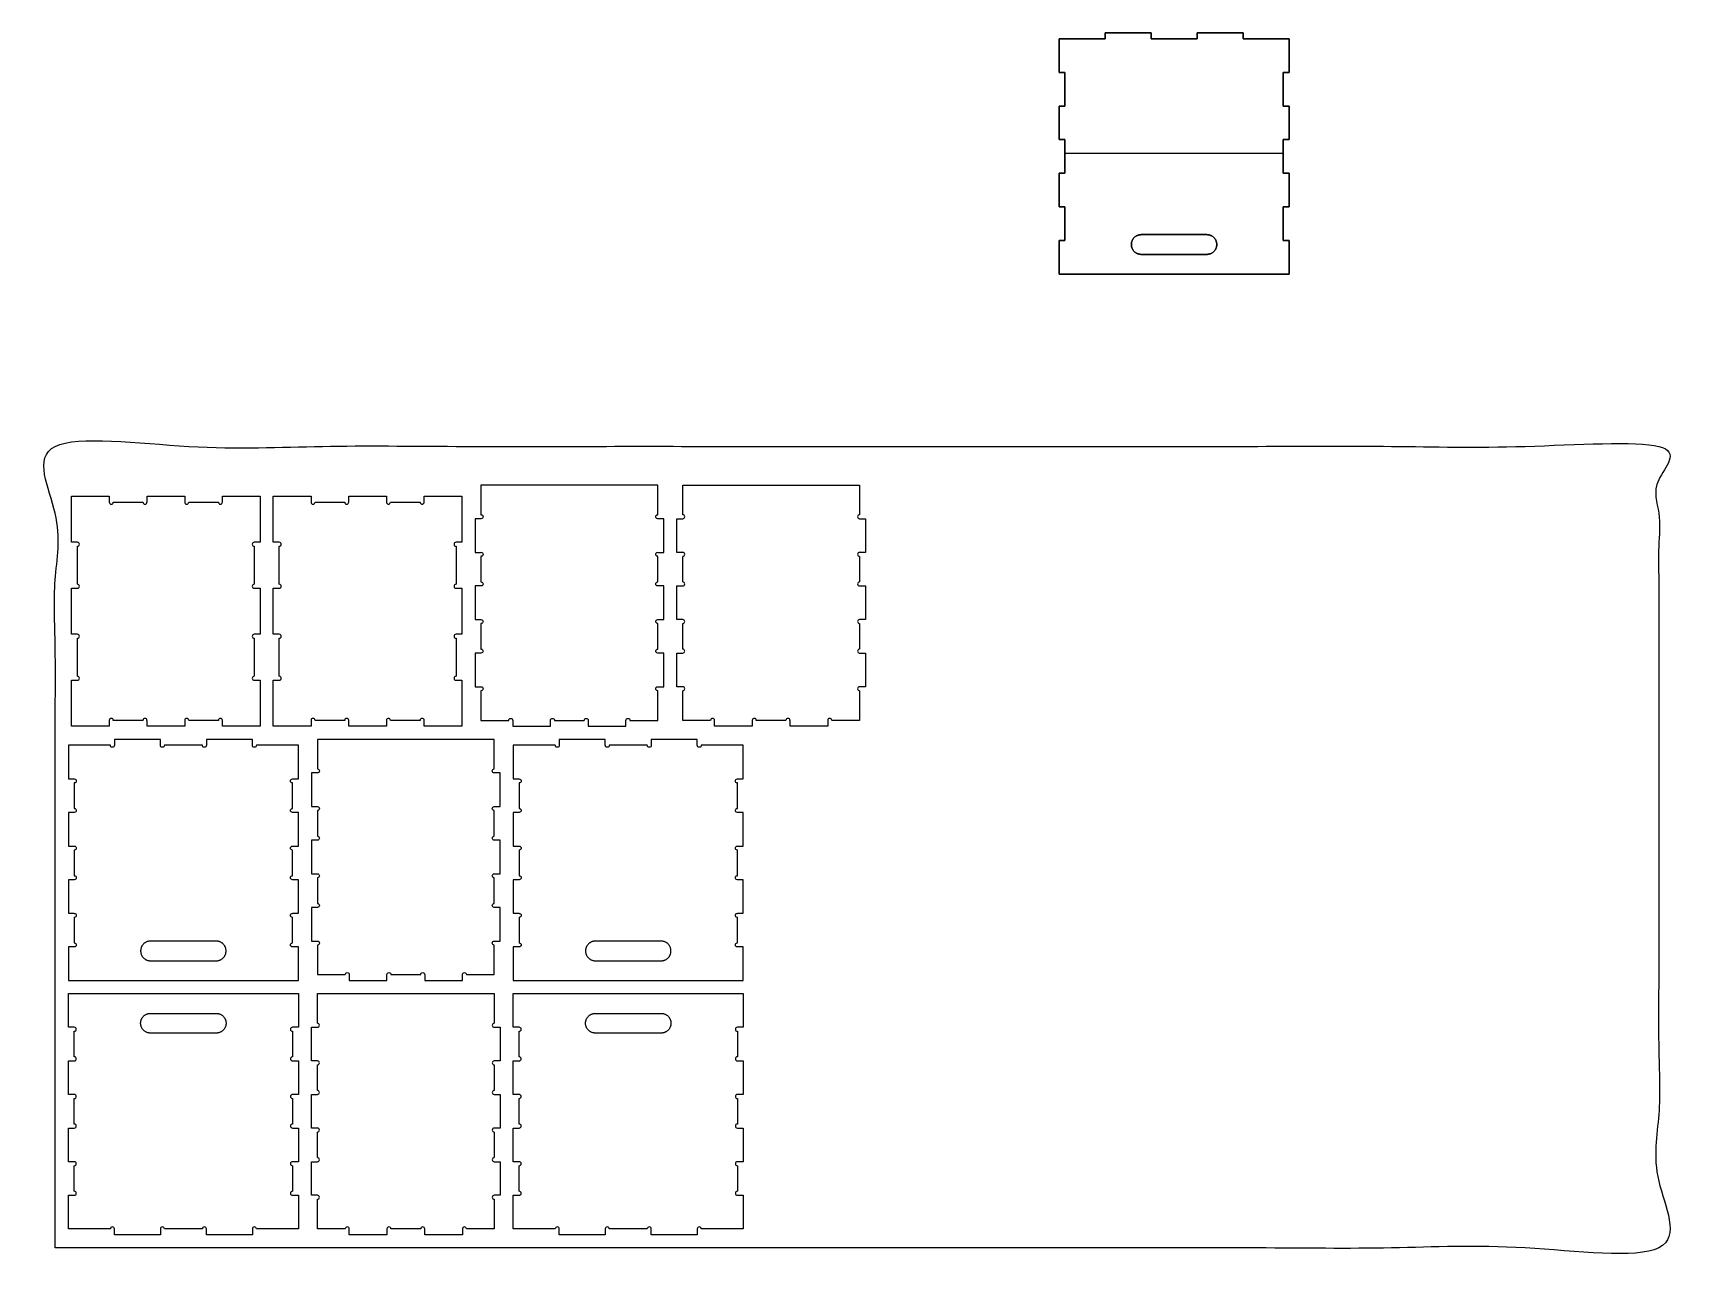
# Model space of a CAD drawing. Header units: millimetres. Extents: x -9556 to -1947, y -3269 to 306.
# Drawn here: x -9556 to -7048, y -3264 to -1398 of the extents above; entities that cross this region are included whole.
import ezdxf

# ---------------------------------------------------------------- set-up
doc = ezdxf.new("R2010")
doc.units = ezdxf.units.MM
doc.header["$MEASUREMENT"] = 0
doc.layers.add('2 TRAY TROLLEY$PARTS LAID OUT$SINGLE BOX', color=7, linetype='Continuous', true_color=0x000000)
doc.layers.add('SHEETS TO CUT$9MM BIRCH$01.9 350 WIDE BOXES', color=7, linetype='Continuous', true_color=0x000000)

msp = doc.modelspace()

# ---------------------------------------------------------------- linework, layer by layer
at = {"layer": '2 TRAY TROLLEY$PARTS LAID OUT$SINGLE BOX', "color": 6, "true_color": 0xff00ff}
for p, q in [((-7994.4, -1407.1, -41.4), (-7924.4, -1407.1, -41.4)), ((-7959.4, -1407.1, -50), (-7959.4, -1407.1, -41)), ((-7854.4, -1407.1, -41.4), (-7784.4, -1407.1, -41.4)), ((-7819.4, -1407.1, -50), (-7819.4, -1407.1, -41)), ((-7714.4, -1407.1, -41.4), (-7644.4, -1407.1, -41.4)), ((-7679.4, -1407.1, -50), (-7679.4, -1407.1, -41)), ((-7989.9, -1458.3, -50), (-7989.9, -1458.3, -41)), ((-7985.4, -1458.3, -41), (-7985.4, -1458.3, -50)), ((-7653.4, -1458.3, -41), (-7653.4, -1458.3, -50)), ((-7648.9, -1458.3, -50), (-7648.9, -1458.3, -41)), ((-7985.4, -1483.8, -50), (-7985.4, -1483.8, -41)), ((-7653.4, -1483.8, -50), (-7653.4, -1483.8, -41)), ((-7989.9, -1509.4, -50), (-7989.9, -1509.4, -41)), ((-7985.4, -1509.4, -41), (-7985.4, -1509.4, -50)), ((-7653.4, -1509.4, -41), (-7653.4, -1509.4, -50)), ((-7648.9, -1509.4, -50), (-7648.9, -1509.4, -41)), ((-7989.9, -1560.5, -50), (-7989.9, -1560.5, -41)), ((-7985.4, -1560.5, -41), (-7985.4, -1560.5, -50)), ((-7653.4, -1560.5, -41), (-7653.4, -1560.5, -50)), ((-7648.9, -1560.5, -50), (-7648.9, -1560.5, -41)), ((-7653.4, -1581.6, -41), (-7985.4, -1581.6, -41)), ((-7653.4, -1581.6, -50), (-7985.4, -1581.6, -50)), ((-7985.4, -1586.1, -50), (-7985.4, -1586.1, -41)), ((-7653.4, -1586.1, -50), (-7653.4, -1586.1, -41)), ((-7989.9, -1611.7, -50), (-7989.9, -1611.7, -41)), ((-7985.4, -1611.7, -41), (-7985.4, -1611.7, -50)), ((-7653.4, -1611.7, -41), (-7653.4, -1611.7, -50)), ((-7648.9, -1611.7, -50), (-7648.9, -1611.7, -41)), ((-7989.9, -1662.8, -50), (-7989.9, -1662.8, -41)), ((-7985.4, -1662.8, -41), (-7985.4, -1662.8, -50)), ((-7653.4, -1662.8, -41), (-7653.4, -1662.8, -50)), ((-7648.9, -1662.8, -50), (-7648.9, -1662.8, -41)), ((-7985.4, -1688.4, -50), (-7985.4, -1688.4, -41)), ((-7653.4, -1688.4, -50), (-7653.4, -1688.4, -41)), ((-7989.9, -1714, -50), (-7989.9, -1714, -41)), ((-7985.4, -1714, -41), (-7985.4, -1714, -50)), ((-7653.4, -1714, -41), (-7653.4, -1714, -50)), ((-7648.9, -1714, -50), (-7648.9, -1714, -41)), ((-7994.4, -1765.1, -41), (-7994.4, -1765.1, -50)), ((-7819.4, -1765.1, -50), (-7819.4, -1765.1, -41)), ((-7644.4, -1765.1, -41), (-7644.4, -1765.1, -50))]:
    msp.add_line(p, q, dxfattribs=at)
for points in [[(-7854.4, -1398.1, -50), (-7889.4, -1398.1, -50), (-7924.4, -1398.1, -50)], [(-7854.4, -1398.1, -41), (-7889.4, -1398.1, -41), (-7924.4, -1398.1, -41)], [(-7924.4, -1398.1, -41), (-7924.4, -1402.6, -41), (-7924.4, -1407.1, -41)], [(-7924.4, -1398.1, -50), (-7924.4, -1398.1, -45.5), (-7924.4, -1398.1, -41)], [(-7924.4, -1407.1, -50), (-7924.4, -1402.6, -50), (-7924.4, -1398.1, -50)], [(-7924.4, -1398.1, -45.5), (-7889.4, -1398.1, -45.5), (-7854.4, -1398.1, -45.5)], [(-7924.4, -1407.1, -41.4), (-7924.4, -1402.6, -41.4), (-7924.4, -1398.1, -41.4)], [(-7854.4, -1398.1, -41), (-7854.4, -1398.1, -45.5), (-7854.4, -1398.1, -50)], [(-7854.4, -1407.1, -41), (-7854.4, -1402.6, -41), (-7854.4, -1398.1, -41)], [(-7854.4, -1398.1, -50), (-7854.4, -1402.6, -50), (-7854.4, -1407.1, -50)], [(-7854.4, -1407.1, -41.4), (-7854.4, -1402.6, -41.4), (-7854.4, -1398.1, -41.4)], [(-7714.4, -1398.1, -50), (-7749.4, -1398.1, -50), (-7784.4, -1398.1, -50)], [(-7714.4, -1398.1, -41), (-7749.4, -1398.1, -41), (-7784.4, -1398.1, -41)], [(-7784.4, -1398.1, -50), (-7784.4, -1398.1, -45.5), (-7784.4, -1398.1, -41)], [(-7784.4, -1398.1, -41), (-7784.4, -1402.6, -41), (-7784.4, -1407.1, -41)], [(-7784.4, -1407.1, -50), (-7784.4, -1402.6, -50), (-7784.4, -1398.1, -50)], [(-7784.4, -1398.1, -45.5), (-7749.4, -1398.1, -45.5), (-7714.4, -1398.1, -45.5)], [(-7784.4, -1407.1, -41.4), (-7784.4, -1402.6, -41.4), (-7784.4, -1398.1, -41.4)], [(-7714.4, -1398.1, -50), (-7714.4, -1402.6, -50), (-7714.4, -1407.1, -50)], [(-7714.4, -1398.1, -41), (-7714.4, -1398.1, -45.5), (-7714.4, -1398.1, -50)], [(-7714.4, -1407.1, -41), (-7714.4, -1402.6, -41), (-7714.4, -1398.1, -41)], [(-7714.4, -1407.1, -41.4), (-7714.4, -1402.6, -41.4), (-7714.4, -1398.1, -41.4)], [(-7994.4, -1407.1, -41), (-7959.4, -1407.1, -41), (-7924.4, -1407.1, -41)], [(-7994.4, -1407.1, -50), (-7994.4, -1407.1, -45.5), (-7994.4, -1407.1, -41)], [(-7924.4, -1407.1, -50), (-7959.4, -1407.1, -50), (-7994.4, -1407.1, -50)], [(-7994.4, -1407.1, -50), (-7994.4, -1432.7, -50), (-7994.4, -1458.3, -50)], [(-7994.4, -1407.1, -41), (-7994.4, -1432.7, -41), (-7994.4, -1458.3, -41)], [(-7994.4, -1458.3, -45.5), (-7994.4, -1432.7, -45.5), (-7994.4, -1407.1, -45.5)], [(-7924.4, -1407.1, -41), (-7924.4, -1407.1, -45.5), (-7924.4, -1407.1, -50)], [(-7854.4, -1407.1, -41), (-7819.4, -1407.1, -41), (-7784.4, -1407.1, -41)], [(-7784.4, -1407.1, -50), (-7819.4, -1407.1, -50), (-7854.4, -1407.1, -50)], [(-7854.4, -1407.1, -50), (-7854.4, -1407.1, -45.5), (-7854.4, -1407.1, -41)], [(-7784.4, -1407.1, -41), (-7784.4, -1407.1, -45.5), (-7784.4, -1407.1, -50)], [(-7644.4, -1407.1, -50), (-7679.4, -1407.1, -50), (-7714.4, -1407.1, -50)], [(-7714.4, -1407.1, -41), (-7679.4, -1407.1, -41), (-7644.4, -1407.1, -41)], [(-7714.4, -1407.1, -50), (-7714.4, -1407.1, -45.5), (-7714.4, -1407.1, -41)], [(-7644.4, -1458.3, -41), (-7644.4, -1432.7, -41), (-7644.4, -1407.1, -41)], [(-7644.4, -1407.1, -41), (-7644.4, -1407.1, -45.5), (-7644.4, -1407.1, -50)], [(-7644.4, -1407.1, -50), (-7644.4, -1432.7, -50), (-7644.4, -1458.3, -50)], [(-7644.4, -1407.1, -45.5), (-7644.4, -1432.7, -45.5), (-7644.4, -1458.3, -45.5)], [(-7985.4, -1458.3, -50), (-7989.9, -1458.3, -50), (-7994.4, -1458.3, -50)], [(-7994.4, -1458.3, -41), (-7989.9, -1458.3, -41), (-7985.4, -1458.3, -41)], [(-7994.4, -1458.3, -50), (-7994.4, -1458.3, -45.5), (-7994.4, -1458.3, -41)], [(-7985.4, -1509.4, -50), (-7985.4, -1483.8, -50), (-7985.4, -1458.3, -50)], [(-7985.4, -1458.3, -41), (-7985.4, -1483.8, -41), (-7985.4, -1509.4, -41)], [(-7653.4, -1458.3, -50), (-7653.4, -1483.8, -50), (-7653.4, -1509.4, -50)], [(-7644.4, -1458.3, -50), (-7648.9, -1458.3, -50), (-7653.4, -1458.3, -50)], [(-7653.4, -1509.4, -41), (-7653.4, -1483.8, -41), (-7653.4, -1458.3, -41)], [(-7653.4, -1458.3, -41), (-7648.9, -1458.3, -41), (-7644.4, -1458.3, -41)], [(-7644.4, -1458.3, -50), (-7644.4, -1458.3, -45.5), (-7644.4, -1458.3, -41)], [(-7994.4, -1509.4, -50), (-7989.9, -1509.4, -50), (-7985.4, -1509.4, -50)], [(-7985.4, -1509.4, -41), (-7989.9, -1509.4, -41), (-7994.4, -1509.4, -41)], [(-7994.4, -1509.4, -41), (-7994.4, -1509.4, -45.5), (-7994.4, -1509.4, -50)], [(-7994.4, -1509.4, -50), (-7994.4, -1535, -50), (-7994.4, -1560.5, -50)], [(-7994.4, -1509.4, -41), (-7994.4, -1535, -41), (-7994.4, -1560.5, -41)], [(-7994.4, -1560.5, -45.5), (-7994.4, -1535, -45.5), (-7994.4, -1509.4, -45.5)], [(-7653.4, -1509.4, -50), (-7648.9, -1509.4, -50), (-7644.4, -1509.4, -50)], [(-7644.4, -1509.4, -41), (-7648.9, -1509.4, -41), (-7653.4, -1509.4, -41)], [(-7644.4, -1560.5, -41), (-7644.4, -1535, -41), (-7644.4, -1509.4, -41)], [(-7644.4, -1509.4, -41), (-7644.4, -1509.4, -45.5), (-7644.4, -1509.4, -50)], [(-7644.4, -1509.4, -50), (-7644.4, -1535, -50), (-7644.4, -1560.5, -50)], [(-7644.4, -1509.4, -45.5), (-7644.4, -1535, -45.5), (-7644.4, -1560.5, -45.5)], [(-7985.4, -1560.5, -50), (-7989.9, -1560.5, -50), (-7994.4, -1560.5, -50)], [(-7994.4, -1560.5, -41), (-7989.9, -1560.5, -41), (-7985.4, -1560.5, -41)], [(-7994.4, -1560.5, -50), (-7994.4, -1560.5, -45.5), (-7994.4, -1560.5, -41)], [(-7985.4, -1611.7, -50), (-7985.4, -1586.1, -50), (-7985.4, -1560.5, -50)], [(-7985.4, -1560.5, -41), (-7985.4, -1586.1, -41), (-7985.4, -1611.7, -41)], [(-7653.4, -1560.5, -50), (-7653.4, -1586.1, -50), (-7653.4, -1611.7, -50)], [(-7644.4, -1560.5, -50), (-7648.9, -1560.5, -50), (-7653.4, -1560.5, -50)], [(-7653.4, -1611.7, -41), (-7653.4, -1586.1, -41), (-7653.4, -1560.5, -41)], [(-7653.4, -1560.5, -41), (-7648.9, -1560.5, -41), (-7644.4, -1560.5, -41)], [(-7644.4, -1560.5, -50), (-7644.4, -1560.5, -45.5), (-7644.4, -1560.5, -41)], [(-7994.4, -1611.7, -50), (-7989.9, -1611.7, -50), (-7985.4, -1611.7, -50)], [(-7985.4, -1611.7, -41), (-7989.9, -1611.7, -41), (-7994.4, -1611.7, -41)], [(-7994.4, -1611.7, -41), (-7994.4, -1611.7, -45.5), (-7994.4, -1611.7, -50)], [(-7994.4, -1611.7, -50), (-7994.4, -1637.3, -50), (-7994.4, -1662.8, -50)], [(-7994.4, -1611.7, -41), (-7994.4, -1637.3, -41), (-7994.4, -1662.8, -41)], [(-7994.4, -1662.8, -45.5), (-7994.4, -1637.3, -45.5), (-7994.4, -1611.7, -45.5)], [(-7653.4, -1611.7, -50), (-7648.9, -1611.7, -50), (-7644.4, -1611.7, -50)], [(-7644.4, -1611.7, -41), (-7648.9, -1611.7, -41), (-7653.4, -1611.7, -41)], [(-7644.4, -1662.8, -41), (-7644.4, -1637.3, -41), (-7644.4, -1611.7, -41)], [(-7644.4, -1611.7, -41), (-7644.4, -1611.7, -45.5), (-7644.4, -1611.7, -50)], [(-7644.4, -1611.7, -50), (-7644.4, -1637.3, -50), (-7644.4, -1662.8, -50)], [(-7644.4, -1611.7, -45.5), (-7644.4, -1637.3, -45.5), (-7644.4, -1662.8, -45.5)], [(-7985.4, -1662.8, -50), (-7989.9, -1662.8, -50), (-7994.4, -1662.8, -50)], [(-7994.4, -1662.8, -50), (-7994.4, -1662.8, -45.5), (-7994.4, -1662.8, -41)], [(-7994.4, -1662.8, -41), (-7989.9, -1662.8, -41), (-7985.4, -1662.8, -41)], [(-7985.4, -1714, -50), (-7985.4, -1688.4, -50), (-7985.4, -1662.8, -50)], [(-7985.4, -1662.8, -41), (-7985.4, -1688.4, -41), (-7985.4, -1714, -41)], [(-7653.4, -1662.8, -50), (-7653.4, -1688.4, -50), (-7653.4, -1714, -50)], [(-7644.4, -1662.8, -50), (-7648.9, -1662.8, -50), (-7653.4, -1662.8, -50)], [(-7653.4, -1714, -41), (-7653.4, -1688.4, -41), (-7653.4, -1662.8, -41)], [(-7653.4, -1662.8, -41), (-7648.9, -1662.8, -41), (-7644.4, -1662.8, -41)], [(-7644.4, -1662.8, -50), (-7644.4, -1662.8, -45.5), (-7644.4, -1662.8, -41)], [(-7869.4, -1705.1, -41), (-7819.4, -1705.1, -41), (-7769.4, -1705.1, -41)], [(-7769.4, -1705.1, -50), (-7819.4, -1705.1, -50), (-7869.4, -1705.1, -50)], [(-7869.4, -1705.1, -41), (-7869.4, -1705.1, -45.5), (-7869.4, -1705.1, -50)], [(-7811.9, -1705.1, -41), (-7811.9, -1705.1, -45.5), (-7811.9, -1705.1, -50)], [(-7769.4, -1705.1, -41), (-7769.4, -1705.1, -45.5), (-7769.4, -1705.1, -50)], [(-7994.4, -1714, -50), (-7989.9, -1714, -50), (-7985.4, -1714, -50)], [(-7994.4, -1714, -41), (-7994.4, -1714, -45.5), (-7994.4, -1714, -50)], [(-7985.4, -1714, -41), (-7989.9, -1714, -41), (-7994.4, -1714, -41)], [(-7994.4, -1714, -50), (-7994.4, -1739.5, -50), (-7994.4, -1765.1, -50)], [(-7994.4, -1714, -41), (-7994.4, -1739.5, -41), (-7994.4, -1765.1, -41)], [(-7994.4, -1765.1, -45.5), (-7994.4, -1739.5, -45.5), (-7994.4, -1714, -45.5)], [(-7884.4, -1720.1, -41), (-7884.4, -1720.1, -45.5), (-7884.4, -1720.1, -50)], [(-7754.4, -1720.1, -41), (-7754.4, -1720.1, -45.5), (-7754.4, -1720.1, -50)], [(-7653.4, -1714, -50), (-7648.9, -1714, -50), (-7644.4, -1714, -50)], [(-7644.4, -1714, -41), (-7648.9, -1714, -41), (-7653.4, -1714, -41)], [(-7644.4, -1765.1, -41), (-7644.4, -1739.5, -41), (-7644.4, -1714, -41)], [(-7644.4, -1714, -41), (-7644.4, -1714, -45.5), (-7644.4, -1714, -50)], [(-7644.4, -1714, -50), (-7644.4, -1739.5, -50), (-7644.4, -1765.1, -50)], [(-7644.4, -1714, -45.5), (-7644.4, -1739.5, -45.5), (-7644.4, -1765.1, -45.5)], [(-7769.4, -1735.1, -41), (-7819.4, -1735.1, -41), (-7869.4, -1735.1, -41)], [(-7869.4, -1735.1, -50), (-7819.4, -1735.1, -50), (-7769.4, -1735.1, -50)], [(-7869.4, -1735.1, -41), (-7869.4, -1735.1, -45.5), (-7869.4, -1735.1, -50)], [(-7811.9, -1735.1, -41), (-7811.9, -1735.1, -45.5), (-7811.9, -1735.1, -50)], [(-7769.4, -1735.1, -41), (-7769.4, -1735.1, -45.5), (-7769.4, -1735.1, -50)], [(-7644.4, -1765.1, -50), (-7819.4, -1765.1, -50), (-7994.4, -1765.1, -50)], [(-7994.4, -1765.1, -41), (-7819.4, -1765.1, -41), (-7644.4, -1765.1, -41)], [(-7644.4, -1765.1, -45.5), (-7819.4, -1765.1, -45.5), (-7994.4, -1765.1, -45.5)]]:
    msp.add_open_spline(points, degree=2, dxfattribs=at)
for points, weights, knots in [([(-7869.4, -1735.1, -41), (-7884.4, -1735.1, -41), (-7884.4, -1720.1, -41), (-7884.4, -1705.1, -41), (-7869.4, -1705.1, -41)], [0.999999860338, 0.707106851018, 1, 0.707106781187, 1], [70, 70, 70, 93.561942, 93.561942, 117.12389, 117.12389, 117.12389]), ([(-7869.4, -1705.1, -50), (-7884.4, -1705.1, -50), (-7884.4, -1720.1, -50), (-7884.4, -1735.1, -50), (-7869.4, -1735.1, -50)], [1, 0.707106781187, 1, 0.707106851018, 0.999999860338], [-117.12389, -117.12389, -117.12389, -93.561942, -93.561942, -70, -70, -70]), ([(-7769.4, -1705.1, -41), (-7754.4, -1705.1, -41), (-7754.4, -1720.1, -41), (-7754.4, -1735.1, -41), (-7769.4, -1735.1, -41)], [1, 0.707106781187, 1, 0.707106851018, 0.999999860338], [187.12389, 187.12389, 187.12389, 210.685838, 210.685838, 234.24778, 234.24778, 234.24778]), ([(-7769.4, -1735.1, -50), (-7754.4, -1735.1, -50), (-7754.4, -1720.1, -50), (-7754.4, -1705.1, -50), (-7769.4, -1705.1, -50)], [0.999999860338, 0.707106851018, 1, 0.707106781187, 1], [-234.24778, -234.24778, -234.24778, -210.685838, -210.685838, -187.12389, -187.12389, -187.12389])]:
    msp.add_rational_spline(points, weights, degree=2, knots=knots, dxfattribs=at)
at = {"layer": 'SHEETS TO CUT$9MM BIRCH$01.9 350 WIDE BOXES', "color": 1, "true_color": 0xff0000}
for p, q in [((-8605, -2086.3), (-8874, -2086.3)), ((-8567, -2086.3), (-8298, -2086.3)), ((-8883, -2137.4), (-8883, -2188.6)), ((-8596, -2188.6), (-8596, -2137.4)), ((-8576, -2188.6), (-8576, -2137.4)), ((-8289, -2137.4), (-8289, -2188.6)), ((-8883, -2239.7), (-8883, -2290.9)), ((-8596, -2290.9), (-8596, -2239.7)), ((-8576, -2290.9), (-8576, -2239.7)), ((-8289, -2239.7), (-8289, -2290.9)), ((-8883, -2342), (-8883, -2393.2)), ((-8596, -2393.2), (-8596, -2342)), ((-8576, -2393.2), (-8576, -2342)), ((-8289, -2342), (-8289, -2393.2)), ((-8825.6, -2453.3), (-8768.2, -2453.3)), ((-8710.8, -2453.3), (-8653.4, -2453.3)), ((-8461.2, -2453.3), (-8518.6, -2453.3)), ((-8346.4, -2453.3), (-8403.8, -2453.3)), ((-8853.9, -2473.3), (-9122.9, -2473.3)), ((-9131.9, -2524.4), (-9131.9, -2575.6)), ((-8844.9, -2575.6), (-8844.9, -2524.4)), ((-9131.9, -2626.7), (-9131.9, -2677.9)), ((-8844.9, -2677.9), (-8844.9, -2626.7)), ((-9131.9, -2729), (-9131.9, -2780.2)), ((-8844.9, -2780.2), (-8844.9, -2729)), ((-9074.5, -2840.3), (-9017.1, -2840.3)), ((-8959.7, -2840.3), (-8902.3, -2840.3)), ((-9122.9, -2860.3), (-8853.9, -2860.3)), ((-9131.9, -2962.6), (-9131.9, -2911.4)), ((-8844.9, -2911.4), (-8844.9, -2962.6)), ((-9131.9, -3064.9), (-9131.9, -3013.7)), ((-8844.9, -3013.7), (-8844.9, -3064.9)), ((-9131.9, -3167.2), (-9131.9, -3116)), ((-8844.9, -3116), (-8844.9, -3167.2)), ((-9017.1, -3227.3), (-9074.5, -3227.3)), ((-8902.3, -3227.3), (-8959.7, -3227.3))]:
    msp.add_line(p, q, dxfattribs=at)
for centre, start, end in [((-9436.6, -2112.3), 180, 360), ((-9385.3, -2112.3), 180, 360), ((-9321.8, -2112.3), 180, 0), ((-9270.5, -2112.3), 180, 0), ((-9129.6, -2112.3), 180, 360), ((-9078.3, -2112.3), 180, 360), ((-9014.8, -2112.3), 180, 0), ((-8963.5, -2112.3), 180, 0), ((-8567, -2134.4), 270, 90), ((-8298, -2134.4), 90, 270), ((-9488, -2176.4), 270, 90), ((-9219, -2176.4), 90, 270), ((-9181, -2176.4), 270, 90), ((-8912, -2176.4), 90, 270), ((-8567, -2191.6), 270, 90), ((-8298, -2191.6), 90, 270), ((-9488, -2240.3), 270, 90), ((-9219, -2240.3), 90, 270), ((-9181, -2240.3), 270, 90), ((-8912, -2240.3), 90, 270), ((-8567, -2236.7), 270, 90), ((-8298, -2236.7), 90, 270), ((-8567, -2293.9), 270, 90), ((-8298, -2293.9), 90, 270), ((-9488, -2316.4), 270, 90), ((-9219, -2316.4), 90, 270), ((-9181, -2316.4), 270, 90), ((-8912, -2316.4), 90, 270), ((-8567, -2339), 270, 90), ((-8298, -2339), 90, 270), ((-9488, -2380.3), 270, 90), ((-9219, -2380.3), 90, 270), ((-9181, -2380.3), 270, 90), ((-8912, -2380.3), 90, 270), ((-8567, -2396.2), 270, 90), ((-8298, -2396.2), 90, 270), ((-9436.6, -2444.3), 360, 180), ((-9385.3, -2444.3), 0, 180), ((-9321.8, -2444.3), 0, 180), ((-9270.5, -2444.3), 0, 180), ((-9129.6, -2444.3), 360, 180), ((-9078.3, -2444.3), 0, 180), ((-9014.8, -2444.3), 0, 180), ((-8963.5, -2444.3), 0, 180), ((-8521.7, -2444.3), 0, 180), ((-8458.2, -2444.3), 0, 180), ((-8406.9, -2444.3), 0, 180), ((-8343.4, -2444.3), 0, 180), ((-9122.9, -2908.4), 270, 90), ((-8853.9, -2908.4), 90, 270), ((-9492.9, -2914.5), 270, 90), ((-9160.9, -2914.5), 90, 270), ((-8815.9, -2914.5), 270, 90), ((-8483.9, -2914.5), 90, 270), ((-9492.9, -2959.5), 270, 90), ((-9160.9, -2959.5), 90, 270), ((-8815.9, -2959.5), 270, 90), ((-8483.9, -2959.5), 90, 270), ((-9122.9, -2965.6), 270, 90), ((-8853.9, -2965.6), 90, 270), ((-9122.9, -3010.7), 270, 90), ((-8853.9, -3010.7), 90, 270), ((-9492.9, -3016.8), 270, 90), ((-9160.9, -3016.8), 90, 270), ((-8815.9, -3016.8), 270, 90), ((-8483.9, -3016.8), 90, 270), ((-9492.9, -3061.8), 270, 90), ((-9160.9, -3061.8), 90, 270), ((-8815.9, -3061.8), 270, 90), ((-8483.9, -3061.8), 90, 270), ((-9122.9, -3067.9), 270, 90), ((-8853.9, -3067.9), 90, 270), ((-9492.9, -3119.1), 270, 90), ((-9160.9, -3119.1), 90, 270), ((-9122.9, -3113), 270, 90), ((-8853.9, -3113), 90, 270), ((-8815.9, -3119.1), 270, 90), ((-8483.9, -3119.1), 90, 270), ((-9492.9, -3164.1), 270, 90), ((-9160.9, -3164.1), 90, 270), ((-9122.9, -3170.2), 270, 90), ((-8853.9, -3170.2), 90, 270), ((-8815.9, -3164.1), 270, 90), ((-8483.9, -3164.1), 90, 270), ((-9434.9, -3218.3), 0, 180), ((-9358.8, -3218.3), 0, 180), ((-9294.9, -3218.3), 0, 180), ((-9218.8, -3218.3), 0, 180), ((-9077.5, -3218.3), 0, 180), ((-9014, -3218.3), 0, 180), ((-8962.7, -3218.3), 0, 180), ((-8899.2, -3218.3), 0, 180), ((-8757.9, -3218.3), 0, 180), ((-8681.8, -3218.3), 0, 180), ((-8617.9, -3218.3), 0, 180), ((-8541.8, -3218.3), 0, 180)]:
    msp.add_arc(centre, 3.05, start, end, dxfattribs=at)
at = {"layer": 'SHEETS TO CUT$9MM BIRCH$01.9 350 WIDE BOXES', "color": 1, "true_color": 0xff0000, "extrusion": (0, 0, -1)}
for centre, start, end in [((8874, -2134.4), 90, 270), ((8605, -2134.4), 270, 90), ((8874, -2191.6), 90, 270), ((8605, -2191.6), 270, 90), ((8874, -2236.7), 90, 270), ((8605, -2236.7), 270, 90), ((8874, -2293.9), 90, 270), ((8605, -2293.9), 270, 90), ((8874, -2339), 90, 270), ((8605, -2339), 270, 90), ((8874, -2396.2), 90, 270), ((8605, -2396.2), 270, 90), ((8828.7, -2444.3), 0, 180), ((8765.2, -2444.3), 0, 180), ((8713.9, -2444.3), 0, 180), ((8650.4, -2444.3), 0, 180), ((9434.9, -2482.3), 180, 0), ((9358.8, -2482.3), 180, 0), ((9294.9, -2482.3), 180, 0), ((9218.8, -2482.3), 180, 0), ((8757.9, -2482.3), 180, 0), ((8681.8, -2482.3), 180, 0), ((8617.9, -2482.3), 180, 0), ((8541.8, -2482.3), 180, 0), ((9122.9, -2521.4), 90, 270), ((8853.9, -2521.4), 270, 90), ((9492.9, -2536.5), 90, 270), ((9160.9, -2536.5), 270, 90), ((8815.9, -2536.5), 90, 270), ((8483.9, -2536.5), 270, 90), ((9492.9, -2581.5), 90, 270), ((9160.9, -2581.5), 270, 90), ((9122.9, -2578.6), 90, 270), ((8853.9, -2578.6), 270, 90), ((8815.9, -2581.5), 90, 270), ((8483.9, -2581.5), 270, 90), ((9122.9, -2623.7), 90, 270), ((8853.9, -2623.7), 270, 90), ((9492.9, -2638.8), 90, 270), ((9160.9, -2638.8), 270, 90), ((8815.9, -2638.8), 90, 270), ((8483.9, -2638.8), 270, 90), ((9492.9, -2683.8), 90, 270), ((9160.9, -2683.8), 270, 90), ((9122.9, -2680.9), 90, 270), ((8853.9, -2680.9), 270, 90), ((8815.9, -2683.8), 90, 270), ((8483.9, -2683.8), 270, 90), ((9122.9, -2726), 90, 270), ((8853.9, -2726), 270, 90), ((9492.9, -2741.1), 90, 270), ((9160.9, -2741.1), 270, 90), ((8815.9, -2741.1), 90, 270), ((8483.9, -2741.1), 270, 90), ((9492.9, -2786.1), 90, 270), ((9160.9, -2786.1), 270, 90), ((9122.9, -2783.2), 90, 270), ((8853.9, -2783.2), 270, 90), ((8815.9, -2786.1), 90, 270), ((8483.9, -2786.1), 270, 90), ((9077.5, -2831.3), 0, 180), ((9014, -2831.3), 0, 180), ((8962.7, -2831.3), 0, 180), ((8899.2, -2831.3), 0, 180)]:
    msp.add_arc(centre, 3.05, start, end, dxfattribs=at)
at = {"layer": 'SHEETS TO CUT$9MM BIRCH$01.9 350 WIDE BOXES', "color": 251, "true_color": 0x696969}
msp.add_open_spline([(-9521.9, -3247.3), (-8301.9, -3247.3), (-7081.9, -3247.3), (-7081.9, -2637.3), (-7081.9, -2027.3), (-8301.9, -2027.3), (-9521.9, -2027.3), (-9521.9, -2637.3), (-9521.9, -3247.3)], degree=2, knots=[0, 0, 0, 1, 1, 2, 2, 3, 3, 4, 4, 4], dxfattribs=at)
at = {"layer": 'SHEETS TO CUT$9MM BIRCH$01.9 350 WIDE BOXES', "color": 1, "true_color": 0xff0000}
for points in [[(-9497, -2103.3), (-9468.3, -2103.3), (-9439.6, -2103.3)], [(-9497, -2173.3), (-9497, -2138.3), (-9497, -2103.3)], [(-9439.6, -2103.3), (-9439.6, -2107.8), (-9439.6, -2112.3)], [(-9382.2, -2112.3), (-9382.2, -2107.8), (-9382.2, -2103.3)], [(-9382.2, -2103.3), (-9353.5, -2103.3), (-9324.8, -2103.3)], [(-9324.8, -2103.3), (-9324.8, -2107.8), (-9324.8, -2112.3)], [(-9267.4, -2112.3), (-9267.4, -2107.8), (-9267.4, -2103.3)], [(-9267.4, -2103.3), (-9238.7, -2103.3), (-9210, -2103.3)], [(-9210, -2103.3), (-9210, -2138.3), (-9210, -2173.3)], [(-9190, -2103.3), (-9161.3, -2103.3), (-9132.6, -2103.3)], [(-9190, -2173.3), (-9190, -2138.3), (-9190, -2103.3)], [(-9132.6, -2103.3), (-9132.6, -2107.8), (-9132.6, -2112.3)], [(-9075.2, -2112.3), (-9075.2, -2107.8), (-9075.2, -2103.3)], [(-9075.2, -2103.3), (-9046.5, -2103.3), (-9017.8, -2103.3)], [(-9017.8, -2103.3), (-9017.8, -2107.8), (-9017.8, -2112.3)], [(-8960.4, -2112.3), (-8960.4, -2107.8), (-8960.4, -2103.3)], [(-8960.4, -2103.3), (-8931.7, -2103.3), (-8903, -2103.3)], [(-8903, -2103.3), (-8903, -2138.3), (-8903, -2173.3)], [(-8874, -2086.3), (-8874, -2108.8), (-8874, -2131.3)], [(-8605, -2131.3), (-8605, -2108.8), (-8605, -2086.3)], [(-8567, -2131.3), (-8567, -2108.8), (-8567, -2086.3)], [(-8298, -2086.3), (-8298, -2108.8), (-8298, -2131.3)], [(-9433.5, -2112.3), (-9410.9, -2112.3), (-9388.3, -2112.3)], [(-9318.7, -2112.3), (-9296.1, -2112.3), (-9273.5, -2112.3)], [(-9126.5, -2112.3), (-9103.9, -2112.3), (-9081.3, -2112.3)], [(-9011.7, -2112.3), (-8989.1, -2112.3), (-8966.5, -2112.3)], [(-8874, -2137.4), (-8878.5, -2137.4), (-8883, -2137.4)], [(-8596, -2137.4), (-8600.5, -2137.4), (-8605, -2137.4)], [(-8576, -2137.4), (-8571.5, -2137.4), (-8567, -2137.4)], [(-8298, -2137.4), (-8293.5, -2137.4), (-8289, -2137.4)], [(-9488, -2173.3), (-9492.5, -2173.3), (-9497, -2173.3)], [(-9488, -2237.2), (-9488, -2208.3), (-9488, -2179.4)], [(-9210, -2173.3), (-9214.5, -2173.3), (-9219, -2173.3)], [(-9219, -2179.4), (-9219, -2208.3), (-9219, -2237.2)], [(-9181, -2173.3), (-9185.5, -2173.3), (-9190, -2173.3)], [(-9181, -2237.2), (-9181, -2208.3), (-9181, -2179.4)], [(-8903, -2173.3), (-8907.5, -2173.3), (-8912, -2173.3)], [(-8912, -2179.4), (-8912, -2208.3), (-8912, -2237.2)], [(-8883, -2188.6), (-8878.5, -2188.6), (-8874, -2188.6)], [(-8874, -2194.7), (-8874, -2214.2), (-8874, -2233.6)], [(-8605, -2188.6), (-8600.5, -2188.6), (-8596, -2188.6)], [(-8605, -2233.6), (-8605, -2214.2), (-8605, -2194.7)], [(-8567, -2188.6), (-8571.5, -2188.6), (-8576, -2188.6)], [(-8567, -2233.6), (-8567, -2214.2), (-8567, -2194.7)], [(-8289, -2188.6), (-8293.5, -2188.6), (-8298, -2188.6)], [(-8298, -2194.7), (-8298, -2214.2), (-8298, -2233.6)], [(-9497, -2313.3), (-9497, -2278.3), (-9497, -2243.3)], [(-9497, -2243.3), (-9492.5, -2243.3), (-9488, -2243.3)], [(-9219, -2243.3), (-9214.5, -2243.3), (-9210, -2243.3)], [(-9210, -2243.3), (-9210, -2278.3), (-9210, -2313.3)], [(-9190, -2313.3), (-9190, -2278.3), (-9190, -2243.3)], [(-9190, -2243.3), (-9185.5, -2243.3), (-9181, -2243.3)], [(-8912, -2243.3), (-8907.5, -2243.3), (-8903, -2243.3)], [(-8903, -2243.3), (-8903, -2278.3), (-8903, -2313.3)], [(-8874, -2239.7), (-8878.5, -2239.7), (-8883, -2239.7)], [(-8596, -2239.7), (-8600.5, -2239.7), (-8605, -2239.7)], [(-8576, -2239.7), (-8571.5, -2239.7), (-8567, -2239.7)], [(-8298, -2239.7), (-8293.5, -2239.7), (-8289, -2239.7)], [(-8883, -2290.9), (-8878.5, -2290.9), (-8874, -2290.9)], [(-8874, -2297), (-8874, -2316.4), (-8874, -2335.9)], [(-8605, -2290.9), (-8600.5, -2290.9), (-8596, -2290.9)], [(-8605, -2335.9), (-8605, -2316.4), (-8605, -2297)], [(-8567, -2290.9), (-8571.5, -2290.9), (-8576, -2290.9)], [(-8567, -2335.9), (-8567, -2316.4), (-8567, -2297)], [(-8289, -2290.9), (-8293.5, -2290.9), (-8298, -2290.9)], [(-8298, -2297), (-8298, -2316.4), (-8298, -2335.9)], [(-9488, -2313.3), (-9492.5, -2313.3), (-9497, -2313.3)], [(-9488, -2377.2), (-9488, -2348.3), (-9488, -2319.4)], [(-9210, -2313.3), (-9214.5, -2313.3), (-9219, -2313.3)], [(-9219, -2319.4), (-9219, -2348.3), (-9219, -2377.2)], [(-9181, -2313.3), (-9185.5, -2313.3), (-9190, -2313.3)], [(-9181, -2377.2), (-9181, -2348.3), (-9181, -2319.4)], [(-8903, -2313.3), (-8907.5, -2313.3), (-8912, -2313.3)], [(-8912, -2319.4), (-8912, -2348.3), (-8912, -2377.2)], [(-8874, -2342), (-8878.5, -2342), (-8883, -2342)], [(-8596, -2342), (-8600.5, -2342), (-8605, -2342)], [(-8576, -2342), (-8571.5, -2342), (-8567, -2342)], [(-8298, -2342), (-8293.5, -2342), (-8289, -2342)], [(-9497, -2453.3), (-9497, -2418.3), (-9497, -2383.3)], [(-9497, -2383.3), (-9492.5, -2383.3), (-9488, -2383.3)], [(-9219, -2383.3), (-9214.5, -2383.3), (-9210, -2383.3)], [(-9210, -2383.3), (-9210, -2418.3), (-9210, -2453.3)], [(-9190, -2453.3), (-9190, -2418.3), (-9190, -2383.3)], [(-9190, -2383.3), (-9185.5, -2383.3), (-9181, -2383.3)], [(-8912, -2383.3), (-8907.5, -2383.3), (-8903, -2383.3)], [(-8903, -2383.3), (-8903, -2418.3), (-8903, -2453.3)], [(-8883, -2393.2), (-8878.5, -2393.2), (-8874, -2393.2)], [(-8874, -2399.3), (-8874, -2421.8), (-8874, -2444.3)], [(-8605, -2393.2), (-8600.5, -2393.2), (-8596, -2393.2)], [(-8605, -2444.3), (-8605, -2421.8), (-8605, -2399.3)], [(-8567, -2393.2), (-8571.5, -2393.2), (-8576, -2393.2)], [(-8567, -2444.3), (-8567, -2421.8), (-8567, -2399.3)], [(-8289, -2393.2), (-8293.5, -2393.2), (-8298, -2393.2)], [(-8298, -2399.3), (-8298, -2421.8), (-8298, -2444.3)], [(-9439.6, -2453.3), (-9468.3, -2453.3), (-9497, -2453.3)], [(-9439.6, -2444.3), (-9439.6, -2448.8), (-9439.6, -2453.3)], [(-9388.3, -2444.3), (-9410.9, -2444.3), (-9433.5, -2444.3)], [(-9382.2, -2453.3), (-9382.2, -2448.8), (-9382.2, -2444.3)], [(-9324.8, -2453.3), (-9353.5, -2453.3), (-9382.2, -2453.3)], [(-9324.8, -2444.3), (-9324.8, -2448.8), (-9324.8, -2453.3)], [(-9273.5, -2444.3), (-9296.1, -2444.3), (-9318.7, -2444.3)], [(-9267.4, -2453.3), (-9267.4, -2448.8), (-9267.4, -2444.3)], [(-9210, -2453.3), (-9238.7, -2453.3), (-9267.4, -2453.3)], [(-9132.6, -2453.3), (-9161.3, -2453.3), (-9190, -2453.3)], [(-9132.6, -2444.3), (-9132.6, -2448.8), (-9132.6, -2453.3)], [(-9081.3, -2444.3), (-9103.9, -2444.3), (-9126.5, -2444.3)], [(-9075.2, -2453.3), (-9075.2, -2448.8), (-9075.2, -2444.3)], [(-9017.8, -2453.3), (-9046.5, -2453.3), (-9075.2, -2453.3)], [(-9017.8, -2444.3), (-9017.8, -2448.8), (-9017.8, -2453.3)], [(-8966.5, -2444.3), (-8989.1, -2444.3), (-9011.7, -2444.3)], [(-8960.4, -2453.3), (-8960.4, -2448.8), (-8960.4, -2444.3)], [(-8903, -2453.3), (-8931.7, -2453.3), (-8960.4, -2453.3)], [(-8874, -2444.3), (-8852.9, -2444.3), (-8831.7, -2444.3)], [(-8825.6, -2444.3), (-8825.6, -2448.8), (-8825.6, -2453.3)], [(-8768.2, -2453.3), (-8768.2, -2448.8), (-8768.2, -2444.3)], [(-8762.1, -2444.3), (-8739.5, -2444.3), (-8716.9, -2444.3)], [(-8710.8, -2444.3), (-8710.8, -2448.8), (-8710.8, -2453.3)], [(-8653.4, -2453.3), (-8653.4, -2448.8), (-8653.4, -2444.3)], [(-8647.3, -2444.3), (-8626.2, -2444.3), (-8605, -2444.3)], [(-8524.7, -2444.3), (-8545.9, -2444.3), (-8567, -2444.3)], [(-8518.6, -2453.3), (-8518.6, -2448.8), (-8518.6, -2444.3)], [(-8461.2, -2444.3), (-8461.2, -2448.8), (-8461.2, -2453.3)], [(-8409.9, -2444.3), (-8432.5, -2444.3), (-8455.1, -2444.3)], [(-8403.8, -2453.3), (-8403.8, -2448.8), (-8403.8, -2444.3)], [(-8346.4, -2444.3), (-8346.4, -2448.8), (-8346.4, -2453.3)], [(-8298, -2444.3), (-8319.2, -2444.3), (-8340.3, -2444.3)], [(-9438, -2482.3), (-9469.9, -2482.3), (-9501.9, -2482.3)], [(-9501.9, -2482.3), (-9501.9, -2507.9), (-9501.9, -2533.4)], [(-9361.9, -2473.3), (-9396.9, -2473.3), (-9431.9, -2473.3)], [(-9431.9, -2473.3), (-9431.9, -2477.8), (-9431.9, -2482.3)], [(-9361.9, -2482.3), (-9361.9, -2477.8), (-9361.9, -2473.3)], [(-9298, -2482.3), (-9326.9, -2482.3), (-9355.8, -2482.3)], [(-9221.9, -2473.3), (-9256.9, -2473.3), (-9291.9, -2473.3)], [(-9291.9, -2473.3), (-9291.9, -2477.8), (-9291.9, -2482.3)], [(-9221.9, -2482.3), (-9221.9, -2477.8), (-9221.9, -2473.3)], [(-9151.9, -2482.3), (-9183.8, -2482.3), (-9215.8, -2482.3)], [(-9151.9, -2533.4), (-9151.9, -2507.9), (-9151.9, -2482.3)], [(-9122.9, -2473.3), (-9122.9, -2495.8), (-9122.9, -2518.3)], [(-8853.9, -2518.3), (-8853.9, -2495.8), (-8853.9, -2473.3)], [(-8761, -2482.3), (-8792.9, -2482.3), (-8824.9, -2482.3)], [(-8824.9, -2482.3), (-8824.9, -2507.9), (-8824.9, -2533.4)], [(-8684.9, -2473.3), (-8719.9, -2473.3), (-8754.9, -2473.3)], [(-8754.9, -2473.3), (-8754.9, -2477.8), (-8754.9, -2482.3)], [(-8684.9, -2482.3), (-8684.9, -2477.8), (-8684.9, -2473.3)], [(-8621, -2482.3), (-8649.9, -2482.3), (-8678.8, -2482.3)], [(-8544.9, -2473.3), (-8579.9, -2473.3), (-8614.9, -2473.3)], [(-8614.9, -2473.3), (-8614.9, -2477.8), (-8614.9, -2482.3)], [(-8544.9, -2482.3), (-8544.9, -2477.8), (-8544.9, -2473.3)], [(-8474.9, -2482.3), (-8506.8, -2482.3), (-8538.8, -2482.3)], [(-8474.9, -2533.4), (-8474.9, -2507.9), (-8474.9, -2482.3)], [(-9122.9, -2524.4), (-9127.4, -2524.4), (-9131.9, -2524.4)], [(-8844.9, -2524.4), (-8849.4, -2524.4), (-8853.9, -2524.4)], [(-9501.9, -2533.4), (-9497.4, -2533.4), (-9492.9, -2533.4)], [(-9492.9, -2539.5), (-9492.9, -2559), (-9492.9, -2578.5)], [(-9160.9, -2533.4), (-9156.4, -2533.4), (-9151.9, -2533.4)], [(-9160.9, -2578.5), (-9160.9, -2559), (-9160.9, -2539.5)], [(-8824.9, -2533.4), (-8820.4, -2533.4), (-8815.9, -2533.4)], [(-8815.9, -2539.5), (-8815.9, -2559), (-8815.9, -2578.5)], [(-8483.9, -2533.4), (-8479.4, -2533.4), (-8474.9, -2533.4)], [(-8483.9, -2578.5), (-8483.9, -2559), (-8483.9, -2539.5)], [(-9131.9, -2575.6), (-9127.4, -2575.6), (-9122.9, -2575.6)], [(-9122.9, -2581.7), (-9122.9, -2601.2), (-9122.9, -2620.6)], [(-8853.9, -2575.6), (-8849.4, -2575.6), (-8844.9, -2575.6)], [(-8853.9, -2620.6), (-8853.9, -2601.2), (-8853.9, -2581.7)], [(-9492.9, -2584.6), (-9497.4, -2584.6), (-9501.9, -2584.6)], [(-9501.9, -2584.6), (-9501.9, -2610.2), (-9501.9, -2635.7)], [(-9151.9, -2584.6), (-9156.4, -2584.6), (-9160.9, -2584.6)], [(-9151.9, -2635.7), (-9151.9, -2610.2), (-9151.9, -2584.6)], [(-8815.9, -2584.6), (-8820.4, -2584.6), (-8824.9, -2584.6)], [(-8824.9, -2584.6), (-8824.9, -2610.2), (-8824.9, -2635.7)], [(-8474.9, -2584.6), (-8479.4, -2584.6), (-8483.9, -2584.6)], [(-8474.9, -2635.7), (-8474.9, -2610.2), (-8474.9, -2584.6)], [(-9122.9, -2626.7), (-9127.4, -2626.7), (-9131.9, -2626.7)], [(-8844.9, -2626.7), (-8849.4, -2626.7), (-8853.9, -2626.7)], [(-9501.9, -2635.7), (-9497.4, -2635.7), (-9492.9, -2635.7)], [(-9492.9, -2641.8), (-9492.9, -2661.3), (-9492.9, -2680.8)], [(-9160.9, -2635.7), (-9156.4, -2635.7), (-9151.9, -2635.7)], [(-9160.9, -2680.8), (-9160.9, -2661.3), (-9160.9, -2641.8)], [(-8824.9, -2635.7), (-8820.4, -2635.7), (-8815.9, -2635.7)], [(-8815.9, -2641.8), (-8815.9, -2661.3), (-8815.9, -2680.8)], [(-8483.9, -2635.7), (-8479.4, -2635.7), (-8474.9, -2635.7)], [(-8483.9, -2680.8), (-8483.9, -2661.3), (-8483.9, -2641.8)], [(-9131.9, -2677.9), (-9127.4, -2677.9), (-9122.9, -2677.9)], [(-8853.9, -2677.9), (-8849.4, -2677.9), (-8844.9, -2677.9)], [(-9492.9, -2686.9), (-9497.4, -2686.9), (-9501.9, -2686.9)], [(-9501.9, -2686.9), (-9501.9, -2712.4), (-9501.9, -2738)], [(-9151.9, -2686.9), (-9156.4, -2686.9), (-9160.9, -2686.9)], [(-9151.9, -2738), (-9151.9, -2712.4), (-9151.9, -2686.9)], [(-9122.9, -2684), (-9122.9, -2703.4), (-9122.9, -2722.9)], [(-8853.9, -2722.9), (-8853.9, -2703.4), (-8853.9, -2684)], [(-8815.9, -2686.9), (-8820.4, -2686.9), (-8824.9, -2686.9)], [(-8824.9, -2686.9), (-8824.9, -2712.4), (-8824.9, -2738)], [(-8474.9, -2686.9), (-8479.4, -2686.9), (-8483.9, -2686.9)], [(-8474.9, -2738), (-8474.9, -2712.4), (-8474.9, -2686.9)], [(-9122.9, -2729), (-9127.4, -2729), (-9131.9, -2729)], [(-8844.9, -2729), (-8849.4, -2729), (-8853.9, -2729)], [(-9501.9, -2738), (-9497.4, -2738), (-9492.9, -2738)], [(-9492.9, -2744.1), (-9492.9, -2763.6), (-9492.9, -2783.1)], [(-9160.9, -2738), (-9156.4, -2738), (-9151.9, -2738)], [(-9160.9, -2783.1), (-9160.9, -2763.6), (-9160.9, -2744.1)], [(-8824.9, -2738), (-8820.4, -2738), (-8815.9, -2738)], [(-8815.9, -2744.1), (-8815.9, -2763.6), (-8815.9, -2783.1)], [(-8483.9, -2738), (-8479.4, -2738), (-8474.9, -2738)], [(-8483.9, -2783.1), (-8483.9, -2763.6), (-8483.9, -2744.1)], [(-9131.9, -2780.2), (-9127.4, -2780.2), (-9122.9, -2780.2)], [(-8853.9, -2780.2), (-8849.4, -2780.2), (-8844.9, -2780.2)], [(-9492.9, -2789.2), (-9497.4, -2789.2), (-9501.9, -2789.2)], [(-9501.9, -2789.2), (-9501.9, -2814.7), (-9501.9, -2840.3)], [(-9151.9, -2789.2), (-9156.4, -2789.2), (-9160.9, -2789.2)], [(-9151.9, -2840.3), (-9151.9, -2814.7), (-9151.9, -2789.2)], [(-9122.9, -2786.3), (-9122.9, -2808.8), (-9122.9, -2831.3)], [(-8853.9, -2831.3), (-8853.9, -2808.8), (-8853.9, -2786.3)], [(-8815.9, -2789.2), (-8820.4, -2789.2), (-8824.9, -2789.2)], [(-8824.9, -2789.2), (-8824.9, -2814.7), (-8824.9, -2840.3)], [(-8474.9, -2789.2), (-8479.4, -2789.2), (-8483.9, -2789.2)], [(-8474.9, -2840.3), (-8474.9, -2814.7), (-8474.9, -2789.2)], [(-9122.9, -2831.3), (-9101.7, -2831.3), (-9080.6, -2831.3)], [(-9074.5, -2831.3), (-9074.5, -2835.8), (-9074.5, -2840.3)], [(-9017.1, -2840.3), (-9017.1, -2835.8), (-9017.1, -2831.3)], [(-9011, -2831.3), (-8988.4, -2831.3), (-8965.8, -2831.3)], [(-8959.7, -2831.3), (-8959.7, -2835.8), (-8959.7, -2840.3)], [(-8902.3, -2840.3), (-8902.3, -2835.8), (-8902.3, -2831.3)], [(-8896.2, -2831.3), (-8875, -2831.3), (-8853.9, -2831.3)], [(-9501.9, -2840.3), (-9326.9, -2840.3), (-9151.9, -2840.3)], [(-8824.9, -2840.3), (-8649.9, -2840.3), (-8474.9, -2840.3)], [(-9501.9, -2911.4), (-9501.9, -2885.9), (-9501.9, -2860.3)], [(-9501.9, -2860.3), (-9326.9, -2860.3), (-9151.9, -2860.3)], [(-9151.9, -2860.3), (-9151.9, -2885.9), (-9151.9, -2911.4)], [(-9122.9, -2905.3), (-9122.9, -2882.8), (-9122.9, -2860.3)], [(-8853.9, -2860.3), (-8853.9, -2882.8), (-8853.9, -2905.3)], [(-8824.9, -2911.4), (-8824.9, -2885.9), (-8824.9, -2860.3)], [(-8824.9, -2860.3), (-8649.9, -2860.3), (-8474.9, -2860.3)], [(-8474.9, -2860.3), (-8474.9, -2885.9), (-8474.9, -2911.4)], [(-9492.9, -2911.4), (-9497.4, -2911.4), (-9501.9, -2911.4)], [(-9492.9, -2956.5), (-9492.9, -2937), (-9492.9, -2917.5)], [(-9151.9, -2911.4), (-9156.4, -2911.4), (-9160.9, -2911.4)], [(-9160.9, -2917.5), (-9160.9, -2937), (-9160.9, -2956.5)], [(-9131.9, -2911.4), (-9127.4, -2911.4), (-9122.9, -2911.4)], [(-8853.9, -2911.4), (-8849.4, -2911.4), (-8844.9, -2911.4)], [(-8815.9, -2911.4), (-8820.4, -2911.4), (-8824.9, -2911.4)], [(-8815.9, -2956.5), (-8815.9, -2937), (-8815.9, -2917.5)], [(-8474.9, -2911.4), (-8479.4, -2911.4), (-8483.9, -2911.4)], [(-8483.9, -2917.5), (-8483.9, -2937), (-8483.9, -2956.5)], [(-9501.9, -3013.7), (-9501.9, -2988.2), (-9501.9, -2962.6)], [(-9501.9, -2962.6), (-9497.4, -2962.6), (-9492.9, -2962.6)], [(-9160.9, -2962.6), (-9156.4, -2962.6), (-9151.9, -2962.6)], [(-9151.9, -2962.6), (-9151.9, -2988.2), (-9151.9, -3013.7)], [(-9122.9, -2962.6), (-9127.4, -2962.6), (-9131.9, -2962.6)], [(-9122.9, -3007.6), (-9122.9, -2988.2), (-9122.9, -2968.7)], [(-8844.9, -2962.6), (-8849.4, -2962.6), (-8853.9, -2962.6)], [(-8853.9, -2968.7), (-8853.9, -2988.2), (-8853.9, -3007.6)], [(-8824.9, -3013.7), (-8824.9, -2988.2), (-8824.9, -2962.6)], [(-8824.9, -2962.6), (-8820.4, -2962.6), (-8815.9, -2962.6)], [(-8483.9, -2962.6), (-8479.4, -2962.6), (-8474.9, -2962.6)], [(-8474.9, -2962.6), (-8474.9, -2988.2), (-8474.9, -3013.7)], [(-9492.9, -3013.7), (-9497.4, -3013.7), (-9501.9, -3013.7)], [(-9492.9, -3058.8), (-9492.9, -3039.3), (-9492.9, -3019.8)], [(-9151.9, -3013.7), (-9156.4, -3013.7), (-9160.9, -3013.7)], [(-9160.9, -3019.8), (-9160.9, -3039.3), (-9160.9, -3058.8)], [(-9131.9, -3013.7), (-9127.4, -3013.7), (-9122.9, -3013.7)], [(-8853.9, -3013.7), (-8849.4, -3013.7), (-8844.9, -3013.7)], [(-8815.9, -3013.7), (-8820.4, -3013.7), (-8824.9, -3013.7)], [(-8815.9, -3058.8), (-8815.9, -3039.3), (-8815.9, -3019.8)], [(-8474.9, -3013.7), (-8479.4, -3013.7), (-8483.9, -3013.7)], [(-8483.9, -3019.8), (-8483.9, -3039.3), (-8483.9, -3058.8)], [(-9501.9, -3116), (-9501.9, -3090.4), (-9501.9, -3064.9)], [(-9501.9, -3064.9), (-9497.4, -3064.9), (-9492.9, -3064.9)], [(-9160.9, -3064.9), (-9156.4, -3064.9), (-9151.9, -3064.9)], [(-9151.9, -3064.9), (-9151.9, -3090.4), (-9151.9, -3116)], [(-9122.9, -3064.9), (-9127.4, -3064.9), (-9131.9, -3064.9)], [(-9122.9, -3109.9), (-9122.9, -3090.4), (-9122.9, -3071)], [(-8844.9, -3064.9), (-8849.4, -3064.9), (-8853.9, -3064.9)], [(-8853.9, -3071), (-8853.9, -3090.4), (-8853.9, -3109.9)], [(-8824.9, -3116), (-8824.9, -3090.4), (-8824.9, -3064.9)], [(-8824.9, -3064.9), (-8820.4, -3064.9), (-8815.9, -3064.9)], [(-8483.9, -3064.9), (-8479.4, -3064.9), (-8474.9, -3064.9)], [(-8474.9, -3064.9), (-8474.9, -3090.4), (-8474.9, -3116)], [(-9492.9, -3116), (-9497.4, -3116), (-9501.9, -3116)], [(-9492.9, -3161.1), (-9492.9, -3141.6), (-9492.9, -3122.1)], [(-9151.9, -3116), (-9156.4, -3116), (-9160.9, -3116)], [(-9160.9, -3122.1), (-9160.9, -3141.6), (-9160.9, -3161.1)], [(-9131.9, -3116), (-9127.4, -3116), (-9122.9, -3116)], [(-8853.9, -3116), (-8849.4, -3116), (-8844.9, -3116)], [(-8815.9, -3116), (-8820.4, -3116), (-8824.9, -3116)], [(-8815.9, -3161.1), (-8815.9, -3141.6), (-8815.9, -3122.1)], [(-8474.9, -3116), (-8479.4, -3116), (-8483.9, -3116)], [(-8483.9, -3122.1), (-8483.9, -3141.6), (-8483.9, -3161.1)], [(-9501.9, -3218.3), (-9501.9, -3192.7), (-9501.9, -3167.2)], [(-9501.9, -3167.2), (-9497.4, -3167.2), (-9492.9, -3167.2)], [(-9160.9, -3167.2), (-9156.4, -3167.2), (-9151.9, -3167.2)], [(-9151.9, -3167.2), (-9151.9, -3192.7), (-9151.9, -3218.3)], [(-9122.9, -3167.2), (-9127.4, -3167.2), (-9131.9, -3167.2)], [(-9122.9, -3218.3), (-9122.9, -3195.8), (-9122.9, -3173.3)], [(-8844.9, -3167.2), (-8849.4, -3167.2), (-8853.9, -3167.2)], [(-8853.9, -3173.3), (-8853.9, -3195.8), (-8853.9, -3218.3)], [(-8824.9, -3218.3), (-8824.9, -3192.7), (-8824.9, -3167.2)], [(-8824.9, -3167.2), (-8820.4, -3167.2), (-8815.9, -3167.2)], [(-8483.9, -3167.2), (-8479.4, -3167.2), (-8474.9, -3167.2)], [(-8474.9, -3167.2), (-8474.9, -3192.7), (-8474.9, -3218.3)], [(-9438, -3218.3), (-9469.9, -3218.3), (-9501.9, -3218.3)], [(-9431.9, -3227.3), (-9431.9, -3222.8), (-9431.9, -3218.3)], [(-9361.9, -3227.3), (-9396.9, -3227.3), (-9431.9, -3227.3)], [(-9361.9, -3218.3), (-9361.9, -3222.8), (-9361.9, -3227.3)], [(-9298, -3218.3), (-9326.9, -3218.3), (-9355.8, -3218.3)], [(-9291.9, -3227.3), (-9291.9, -3222.8), (-9291.9, -3218.3)], [(-9221.9, -3227.3), (-9256.9, -3227.3), (-9291.9, -3227.3)], [(-9221.9, -3218.3), (-9221.9, -3222.8), (-9221.9, -3227.3)], [(-9151.9, -3218.3), (-9183.8, -3218.3), (-9215.8, -3218.3)], [(-9080.6, -3218.3), (-9101.7, -3218.3), (-9122.9, -3218.3)], [(-9074.5, -3227.3), (-9074.5, -3222.8), (-9074.5, -3218.3)], [(-9017.1, -3218.3), (-9017.1, -3222.8), (-9017.1, -3227.3)], [(-8965.8, -3218.3), (-8988.4, -3218.3), (-9011, -3218.3)], [(-8959.7, -3227.3), (-8959.7, -3222.8), (-8959.7, -3218.3)], [(-8902.3, -3218.3), (-8902.3, -3222.8), (-8902.3, -3227.3)], [(-8853.9, -3218.3), (-8875, -3218.3), (-8896.2, -3218.3)], [(-8761, -3218.3), (-8792.9, -3218.3), (-8824.9, -3218.3)], [(-8754.9, -3227.3), (-8754.9, -3222.8), (-8754.9, -3218.3)], [(-8684.9, -3227.3), (-8719.9, -3227.3), (-8754.9, -3227.3)], [(-8684.9, -3218.3), (-8684.9, -3222.8), (-8684.9, -3227.3)], [(-8621, -3218.3), (-8649.9, -3218.3), (-8678.8, -3218.3)], [(-8614.9, -3227.3), (-8614.9, -3222.8), (-8614.9, -3218.3)], [(-8544.9, -3227.3), (-8579.9, -3227.3), (-8614.9, -3227.3)], [(-8544.9, -3218.3), (-8544.9, -3222.8), (-8544.9, -3227.3)], [(-8474.9, -3218.3), (-8506.8, -3218.3), (-8538.8, -3218.3)]]:
    msp.add_open_spline(points, degree=2, dxfattribs=at)
at = {"layer": 'SHEETS TO CUT$9MM BIRCH$01.9 350 WIDE BOXES', "color": 5, "true_color": 0x0000ff}
for points, weights, knots in [([(-9376.9, -2780.3), (-9391.9, -2780.3), (-9391.9, -2795.3), (-9391.9, -2810.3), (-9376.9, -2810.3)], [1, 0.707106781187, 1, 0.707106851018, 0.999999860338], [377.12389, 377.12389, 377.12389, 400.685838, 400.685838, 424.24778, 424.24778, 424.24778]), ([(-9276.9, -2810.3), (-9261.9, -2810.3), (-9261.9, -2795.3), (-9261.9, -2780.3), (-9276.9, -2780.3)], [0.999999860338, 0.707106851018, 1, 0.707106781187, 1], [230, 230, 230, 253.561942, 253.561942, 277.12389, 277.12389, 277.12389]), ([(-8699.9, -2780.3), (-8714.9, -2780.3), (-8714.9, -2795.3), (-8714.9, -2810.3), (-8699.9, -2810.3)], [1, 0.707106781187, 1, 0.707106851018, 0.999999860338], [377.12389, 377.12389, 377.12389, 400.685838, 400.685838, 424.24778, 424.24778, 424.24778]), ([(-8599.9, -2810.3), (-8584.9, -2810.3), (-8584.9, -2795.3), (-8584.9, -2780.3), (-8599.9, -2780.3)], [0.999999860338, 0.707106851018, 1, 0.707106781187, 1], [230, 230, 230, 253.561942, 253.561942, 277.12389, 277.12389, 277.12389]), ([(-9376.9, -2920.3), (-9391.9, -2920.3), (-9391.9, -2905.3), (-9391.9, -2890.3), (-9376.9, -2890.3)], [1, 0.707106781187, 1, 0.707106851018, 0.999999860338], [377.12389, 377.12389, 377.12389, 400.685838, 400.685838, 424.24778, 424.24778, 424.24778]), ([(-9276.9, -2890.3), (-9261.9, -2890.3), (-9261.9, -2905.3), (-9261.9, -2920.3), (-9276.9, -2920.3)], [0.999999860338, 0.707106851018, 1, 0.707106781187, 1], [230, 230, 230, 253.561942, 253.561942, 277.12389, 277.12389, 277.12389]), ([(-8699.9, -2920.3), (-8714.9, -2920.3), (-8714.9, -2905.3), (-8714.9, -2890.3), (-8699.9, -2890.3)], [1, 0.707106781187, 1, 0.707106851018, 0.999999860338], [377.12389, 377.12389, 377.12389, 400.685838, 400.685838, 424.24778, 424.24778, 424.24778]), ([(-8599.9, -2890.3), (-8584.9, -2890.3), (-8584.9, -2905.3), (-8584.9, -2920.3), (-8599.9, -2920.3)], [0.999999860338, 0.707106851018, 1, 0.707106781187, 1], [230, 230, 230, 253.561942, 253.561942, 277.12389, 277.12389, 277.12389])]:
    msp.add_rational_spline(points, weights, degree=2, knots=knots, dxfattribs=at)
for points in [[(-9276.9, -2780.3), (-9326.9, -2780.3), (-9376.9, -2780.3)], [(-8599.9, -2780.3), (-8649.9, -2780.3), (-8699.9, -2780.3)], [(-9376.9, -2810.3), (-9326.9, -2810.3), (-9276.9, -2810.3)], [(-8699.9, -2810.3), (-8649.9, -2810.3), (-8599.9, -2810.3)], [(-9376.9, -2890.3), (-9326.9, -2890.3), (-9276.9, -2890.3)], [(-8699.9, -2890.3), (-8649.9, -2890.3), (-8599.9, -2890.3)], [(-9276.9, -2920.3), (-9326.9, -2920.3), (-9376.9, -2920.3)], [(-8599.9, -2920.3), (-8649.9, -2920.3), (-8699.9, -2920.3)]]:
    msp.add_open_spline(points, degree=2, dxfattribs=at)

doc.saveas('drawing.dxf')
